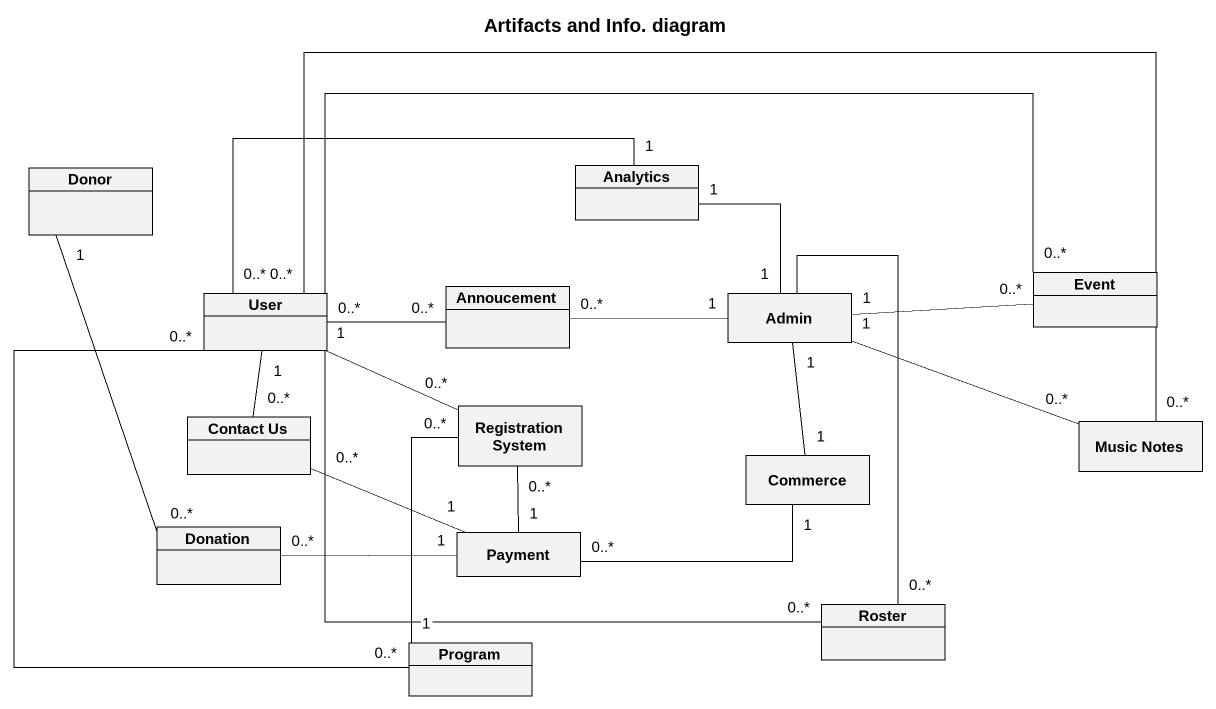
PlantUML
@startuml
title Artifacts and Info. diagram
hide circle
hide empty members
class Donor
class Analytics
class User
class Annoucement
class Admin
class Event
class "Contact Us" as Contact_Us
class "Registration System" as Registration_System
class "Music Notes" as Music_Notes
class Commerce
class Donation
class Payment
class Roster
class Program
Donor "1" -- "0..*" Donation
Analytics "1" -left- "0..*" User
Analytics "1" -- "1" Admin
User "1" -- "0..*" Contact_Us
User "1" -right- "0..*" Registration_System
User "0..*" -right- "0..*" Music_Notes
User -right- "0..*" Roster
User "0..*" -- "0..*" Program
Annoucement "0..*" -left- "0..*" User
Annoucement "0..*" -right- "1" Admin
Admin "1" -right- "0..*" Event
Admin "1" -right- "0..*" Music_Notes
Admin "1" -- "1" Commerce
Event "0..*" -left- User
Contact_Us "0..*" -right- "1" Payment
Registration_System "0..*" -- "1" Payment
Registration_System "0..*" -- "1" Program
Donation "0..*" -right- "1" Payment
Payment "0..*" -right- "1" Commerce
Roster "0..*" -up- Admin
@enduml
